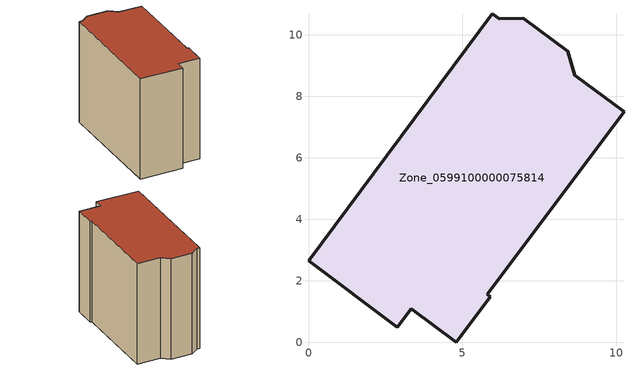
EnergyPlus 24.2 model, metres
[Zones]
Zone_0599100000075814
 floor ground (C_G): 2.89,0.49 0,2.65 5.98,10.69 6.21,10.52 6.99,10.54 8.44,9.47 8.66,8.69 10.26,7.5 5.81,1.56 5.92,1.48 4.81,0 3.34,1.09 z0
 wall outside (C_F): 0,2.65 2.89,0.49 3.34,1.09 4.81,0 5.92,1.48 5.81,1.56 10.26,7.5 8.66,8.69 8.44,9.47 6.99,10.54 6.21,10.52 5.98,10.69 0,2.65 z0:8.65
 roof outside (C_R): 6.21,10.52 5.98,10.69 0,2.65 2.89,0.49 3.34,1.09 4.81,0 5.92,1.48 5.81,1.56 10.26,7.5 8.66,8.69 8.44,9.47 6.99,10.54 z8.65
[BUILDING]
Pand.0599100000075814: North Axis=0; Terrain=City; Loads Convergence Tolerance Value=0.04; Temperature Convergence Tolerance Value=0.4; Solar Distribution=FullExterior; Maximum Number of Warmup Days=25; Minimum Number of Warmup Days=1
[Site:Location]
Rotterdam.The.Hague.AP_ZH_NLD Design_Conditions: Latitude=51.96; Longitude=4.45; Time Zone=1; Elevation=-4.5
[SITE:GROUNDTEMPERATURE:BUILDINGSURFACE]
18, 18, 18, 18, 18, 18, 18, 18, 18, 18, 18, 18
[MATERIAL] Thermal Absorptance=0.9; Solar Absorptance=0.7; Visible Absorptance=0.7
Name | Roughness | Thickness | Conductivity | Density | Specific Heat
G.TI.1946 | MediumSmooth | 0.15 | 1 | 540 | 1210
F.TI.1946 | Rough | 0.3 | 0.857143 | 1920 | 840
R.TI.1946 | MediumRough | 0.2 | 0.1 | 1500 | 1000
[CONSTRUCTION]
C_G: G.TI.1946
C_F: F.TI.1946
C_R: R.TI.1946
[ZONE]
Zone_0599100000075814: Type=1; Multiplier=1; Ceiling Height=Autocalculate; Volume=Autocalculate; Floor Area=autocalculate; Part of Total Floor Area=Yes
[ZONEINFILTRATION:DESIGNFLOWRATE]
Infil_Zone_0599100000075814: Zone or ZoneList or Space or SpaceList=Zone_0599100000075814; Schedule=AlwaysOn; Design Flow Rate Calculation Method=Flow/Area; Flow Rate per Floor Area=0.003; Constant Term Coefficient=1; Temperature Term Coefficient=0; Velocity Term Coefficient=0; Velocity Squared Term Coefficient=0
[HVACTEMPLATE:ZONE:IDEALLOADSAIRSYSTEM]
Zone_0599100000075814: Maximum Heating Supply Air Temperature=50; Minimum Cooling Supply Air Temperature=13; Maximum Heating Supply Air Humidity Ratio=0.0156; Minimum Cooling Supply Air Humidity Ratio=0.0077; Heating Limit=NoLimit; Cooling Limit=NoLimit; Dehumidification Control Type=ConstantSensibleHeatRatio; Cooling Sensible Heat Ratio=0.7; Dehumidification Setpoint=60; Humidification Control Type=None; Humidification Setpoint=30; Outdoor Air Method=None; Outdoor Air Flow Rate per Person=0.00944; Outdoor Air Flow Rate per Zone Floor Area=0; Outdoor Air Flow Rate per Zone=0; Demand Controlled Ventilation Type=None; Outdoor Air Economizer Type=NoEconomizer; Heat Recovery Type=None; Sensible Heat Recovery Effectiveness=0.7; Latent Heat Recovery Effectiveness=0.65
[ZONECONTROL:THERMOSTAT]
ThermostatControl_Zone_0599100000075814: Zone or ZoneList=Zone_0599100000075814; Control Type Schedule=DualSetpointControlType; Control 1=Thermostat_Zone_0599100000075814; Temperature Difference Between Cutout And Setpoint=0
[THERMOSTATSETPOINT:DUALSETPOINT]
Thermostat_Zone_0599100000075814: Heating Setpoint Temperature Schedule=HeatingSetpoint_Zone_0599100000075814; Cooling Setpoint Temperature Schedule=CoolingSetpoint_Zone_0599100000075814
[SCHEDULE:COMPACT]
HeatingSetpoint_Zone_0599100000075814: Through: 12/31, For: AllDays, Until: 24:00, 21
CoolingSetpoint_Zone_0599100000075814: Through: 12/31, For: AllDays, Until: 24:00, 24
DualSetpointControlType: Through: 12/31, For: AllDays, Until: 24:00, 4
AlwaysOn: Through: 12/31, For: AllDays, Until: 24:00, 1
